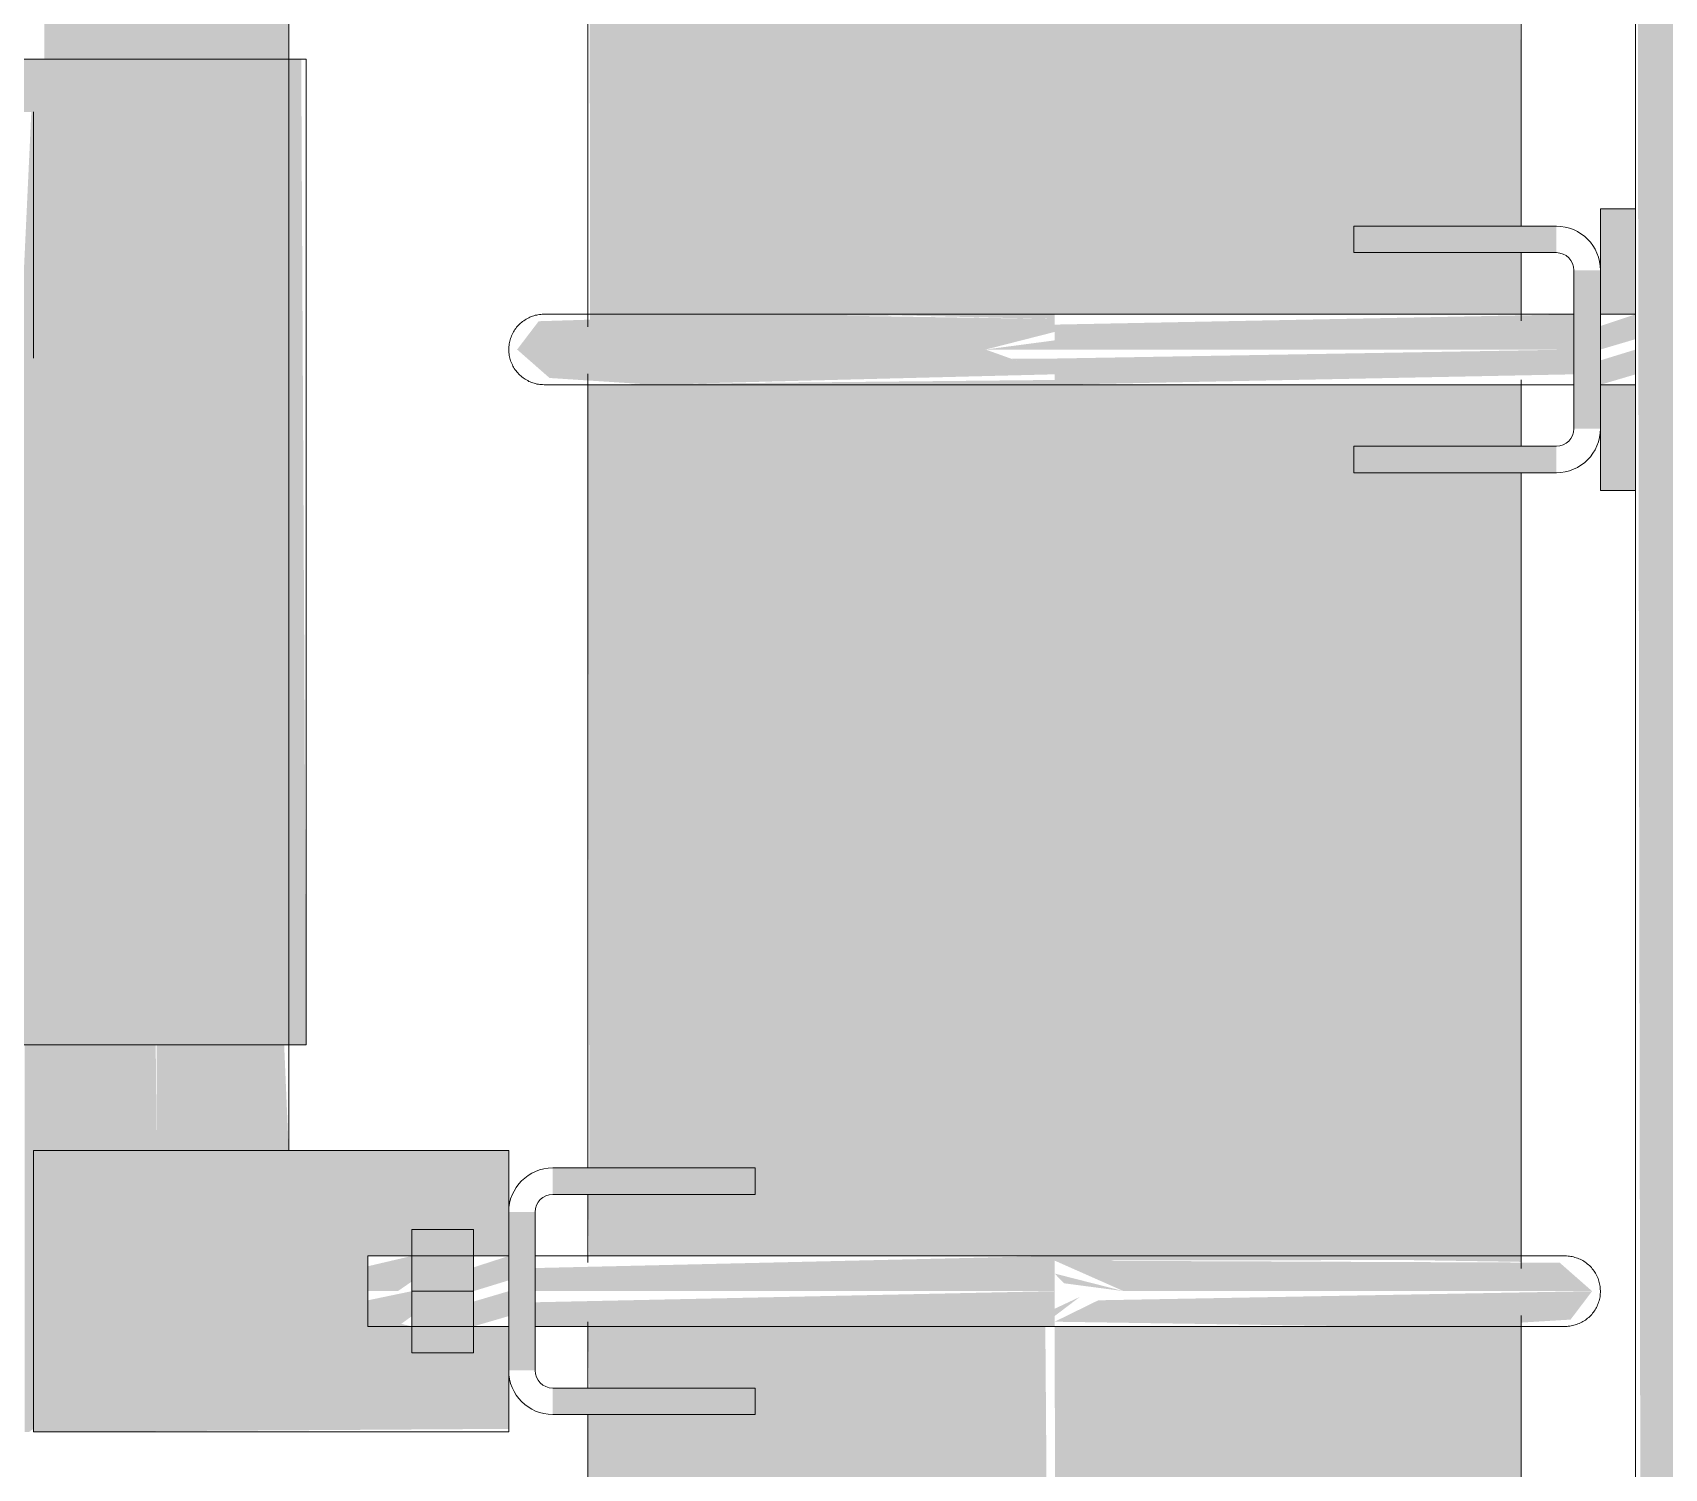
# Model space of a CAD drawing. Header units: inches. Extents: x -54880 to -186, y -132 to 853.
# Drawn here: x -16835.59 to -16824, y 127.74 to 137.94 of the extents above; entities that cross this region are included whole.
import ezdxf

# ---------------------------------------------------------------- set-up
doc = ezdxf.new("R2010")
doc.units = ezdxf.units.IN
doc.header["$MEASUREMENT"] = 0
doc.layers.add('A-WALL-PATT', color=111, linetype='Continuous', lineweight=9)
doc.layers.add('Q-SPCQ', color=91, linetype='Continuous', lineweight=9)

# ---------------------------------------------------------------- blocks, each defined once
blk = doc.blocks.new('Basketball_Backstop-Performance_Sports_Systems-3103-Ceiling_Hung - 27_-0_ to 27_-11 7_8_-706978-Section 1')
at = {"layer": 'Q-SPCQ'}
h = blk.add_hatch(color=256, dxfattribs=at)
h.paths.add_polyline_path([(21241.57, 116), (21242.428, 116), (21242.408, 119.783), (21239.115, 119.75), (21239.115, 116), (21240.772, 116)], flags=0)
h.paths.add_polyline_path([(21242.428, 120.217), (21242.362, 128.75), (21239.115, 128.75), (21239.124, 128.312), (21239.803, 128.312), (21239.803, 128.125), (21239.115, 128.125), (21239.118, 120.204), (21240.103, 120.233), (21241.333, 120.242), (21242.406, 120.217)], flags=0)
h.paths.add_polyline_path([(21241.938, 120), (21242.428, 120.125), (21242.406, 120.207), (21242.084, 120.065)], flags=0)
h.paths.add_polyline_path([(21242.428, 119.823), (21242.407, 119.938), (21242.117, 119.935), (21242.408, 119.83)], flags=0)
h.paths.add_polyline_path([(21239.228, 129.25), (21242.428, 129.25), (21242.428, 135.471), (21239.115, 135.438), (21239.125, 129.875), (21239.803, 129.875), (21239.803, 129.687), (21239.115, 129.687), (21239.124, 129.25)], flags=0)
h.paths.add_polyline_path([(21242.428, 135.904), (21242.428, 152.543), (21241.642, 152.543), (21241.333, 161.788), (21240.551, 161.753), (21239.115, 161.75), (21239.129, 135.891), (21240.168, 135.925), (21241.333, 135.929), (21242.325, 135.906)], flags=0)
h.paths.add_polyline_path([(21241.938, 135.687), (21242.428, 135.812), (21242.428, 135.904), (21242.084, 135.752)], flags=0)
h.paths.add_polyline_path([(21242.428, 135.511), (21242.428, 135.623), (21242.117, 135.623), (21242.326, 135.547)], flags=0)
h.paths.add_polyline_path([(21239.472, 162.187), (21241.365, 162.248), (21239.559, 224.125), (21239.115, 224.125), (21239.147, 162.203), (21239.346, 162.193)], flags=0)
h.paths.add_polyline_path([(21242.428, 187.186), (21242.428, 224.75), (21241.355, 224.75), (21242.377, 188.976)], flags=0)
h.paths.add_polyline_path([(21239.47, 224.312), (21239.593, 224.312), (21239.559, 224.75), (21239.115, 224.75), (21239.189, 224.312), (21239.445, 224.312)], flags=0)
h.paths.add_polyline_path([(21239.559, 225.25), (21239.566, 225.25), (21239.47, 225.687), (21239.115, 225.687), (21239.19, 225.25), (21239.47, 225.25)], flags=0)
h.paths.add_polyline_path([(21241.57, 225.25), (21242.428, 225.25), (21242.428, 281.375), (21240.294, 281.375), (21240.294, 280.937), (21239.864, 280.918), (21239.832, 278.062), (21241.341, 225.25)], flags=0)
h.paths.add_polyline_path([(21239.548, 225.875), (21239.115, 240.552), (21239.19, 225.875), (21239.47, 225.875)], flags=0)
h = blk.add_hatch(color=256, dxfattribs=at)
h.paths.add_polyline_path([(21242.428, 116), (21245.74, 116), (21245.74, 119.125), (21245.053, 119.125), (21245.053, 119.312), (21245.74, 119.312), (21245.74, 119.75), (21242.428, 119.75), (21242.428, 118.645)], flags=0)
h.paths.add_polyline_path([(21242.607, 120.25), (21245.74, 120.25), (21245.74, 120.687), (21245.053, 120.687), (21245.053, 120.875), (21245.74, 120.875), (21245.74, 128.788), (21244.336, 128.752), (21242.428, 128.75), (21242.45, 120.25)], flags=0)
h.paths.add_polyline_path([(21242.428, 129.217), (21244.919, 129.221), (21245.74, 129.208), (21245.74, 134.812), (21245.053, 134.812), (21245.053, 135), (21245.74, 135), (21245.74, 135.437), (21242.428, 135.437), (21242.428, 129.241)], flags=0)
h.paths.add_polyline_path([(21242.918, 129), (21242.428, 129.125), (21242.495, 129.056), (21242.607, 129.041)], flags=0)
h.paths.add_polyline_path([(21242.428, 128.823), (21242.607, 128.959), (21242.428, 128.875)], flags=0)
h.paths.add_polyline_path([(21245.627, 135.937), (21245.74, 135.937), (21245.74, 136.375), (21245.053, 136.375), (21245.053, 136.562), (21245.74, 136.562), (21245.658, 161.125), (21245.053, 161.125), (21245.053, 161.312), (21245.74, 161.312), (21245.659, 161.75), (21243.154, 161.75), (21243.161, 160.843), (21243.136, 152.543), (21242.428, 152.543), (21242.428, 135.937), (21245.336, 135.937)], flags=0)
h.paths.add_polyline_path([(21243.285, 162.25), (21245.74, 162.25), (21245.659, 162.687), (21245.053, 162.687), (21245.053, 162.875), (21245.74, 162.875), (21245.702, 224.784), (21244.336, 224.752), (21242.428, 224.75), (21242.428, 187.186), (21243.161, 162.25)], flags=0)
h.paths.add_polyline_path([(21242.428, 225.217), (21245.118, 225.206), (21245.74, 225.208), (21245.74, 281.375), (21242.428, 281.375), (21242.428, 225.241)], flags=0)
h.paths.add_polyline_path([(21242.918, 225), (21242.428, 225.125), (21242.428, 225.065), (21242.607, 225.041)], flags=0)
h.paths.add_polyline_path([(21242.428, 224.823), (21242.607, 224.959), (21242.428, 224.875)], flags=0)
h = blk.add_hatch(color=256, dxfattribs=at)
h.paths.add_polyline_path([(21235.147, 128), (21235.178, 128.022), (21235.244, 130), (21236.053, 130), (21236.046, 130.75), (21235.115, 130.75), (21235.115, 128)], flags=0)
h.paths.add_polyline_path([(21236.053, 137.75), (21236.053, 224), (21235.178, 224), (21235.256, 137.75), (21236.029, 137.75)], flags=0)
h = blk.add_hatch(color=256, dxfattribs=at)
h.paths.add_polyline_path([(21236.053, 130), (21236.99, 130), (21236.958, 130.75), (21236.053, 130.75)], flags=0)
h.paths.add_polyline_path([(21236.077, 137.75), (21236.99, 137.75), (21236.956, 224), (21236.053, 224), (21236.053, 137.75)], flags=0)
h = blk.add_hatch(color=256, dxfattribs=at)
h.paths.add_polyline_path([(21247.043, 123.063), (21247.49, 123.063), (21247.449, 147.188), (21246.553, 147.188), (21246.594, 123.063), (21247.022, 123.063)], flags=0)
h.paths.add_polyline_path([(21246.585, 164.313), (21246.553, 164.313), (21246.557, 160.843)], flags=0)
h.paths.add_polyline_path([(21247.27, 160.188), (21247.49, 160.188), (21247.449, 164.313), (21246.585, 164.313), (21246.585, 160.188), (21247.248, 160.188)], flags=0)
for points in [[(21236.053, 130.75), (21236.053, 137.75), (21234.99, 137.75), (21235.027, 137.375), (21235.163, 137.375), (21235.081, 135.625), (21234.99, 135.625), (21235.027, 130.75), (21235.778, 130.75)], [(21236.328, 130.75), (21237.115, 130.75), (21237.079, 137.75), (21236.053, 137.75), (21236.053, 130.75)], [(21239.557, 135.438), (21242.428, 135.511), (21241.938, 135.687), (21238.612, 135.687), (21238.842, 135.485), (21239.504, 135.442)], [(21235.178, 128), (21238.553, 128.022), (21238.553, 128.75), (21238.303, 128.75), (21238.303, 128.562), (21237.865, 128.562), (21237.865, 128.75), (21237.553, 128.823), (21237.553, 129.25), (21237.865, 129.25), (21237.865, 129.437), (21238.303, 129.437), (21238.303, 129.25), (21238.553, 129.25), (21238.553, 130), (21235.178, 130), (21235.178, 128.022)], [(21237.865, 129), (21238.303, 129), (21238.303, 129.437), (21237.865, 129.437)], [(21243.753, 129), (21246.244, 129), (21246.014, 129.202), (21242.428, 129.217), (21242.918, 129), (21243.523, 129)], [(21238.303, 128.562), (21238.303, 129), (21237.865, 129), (21237.865, 128.562)], [(21245.298, 128.75), (21246.091, 128.798), (21246.244, 129), (21242.738, 128.935), (21242.428, 128.783), (21244.535, 128.751)]]:
    blk.add_hatch(color=256, dxfattribs=at).paths.add_polyline_path(points, flags=0)
h = blk.add_hatch(color=256, dxfattribs=at)
h.paths.add_polyline_path([(21246.303, 134.687), (21246.553, 134.687), (21246.553, 135.437), (21246.303, 135.437), (21246.303, 135.125)], flags=0)
h.paths.add_polyline_path([(21248.586, 135.562), (21248.586, 135.812), (21248.428, 135.687), (21248.428, 135.631)], flags=0)
h.paths.add_polyline_path([(21248.55, 135.25), (21248.738, 135.446), (21248.586, 135.562), (21248.572, 135.437)], flags=0)
h.paths.add_polyline_path([(21248.55, 134.687), (21248.865, 134.687), (21248.865, 135.25), (21248.55, 135.25), (21248.428, 135.437), (21248.428, 134.687)], flags=0)
h.paths.add_polyline_path([(21248.586, 135.812), (21248.803, 135.937), (21248.55, 136.125), (21248.573, 135.929)], flags=0)
h.paths.add_polyline_path([(21248.428, 135.913), (21248.586, 136.125), (21248.865, 136.125), (21248.865, 136.687), (21248.428, 136.687), (21248.428, 135.937)], flags=0)
h.paths.add_polyline_path([(21246.303, 135.937), (21246.553, 135.937), (21246.553, 136.687), (21246.303, 136.687), (21246.303, 136.125)], flags=0)
h = blk.add_hatch(color=256, dxfattribs=at)
h.paths.add_polyline_path([(21245.99, 134.812), (21245.99, 135), (21245.053, 135), (21245.053, 134.812)], flags=0)
h.paths.add_polyline_path([(21246.115, 135.125), (21246.303, 135.125), (21246.303, 136.25), (21246.115, 136.25)], flags=0)
h.paths.add_polyline_path([(21245.99, 136.375), (21245.99, 136.562), (21245.053, 136.562), (21245.053, 136.375)], flags=0)
h = blk.add_hatch(color=256, dxfattribs=at)
h.paths.add_polyline_path([(21242.428, 135.687), (21242.428, 135.752), (21241.938, 135.687)], flags=0)
h.paths.add_polyline_path([(21241.938, 135.687), (21242.428, 135.904), (21240.32, 135.936), (21238.765, 135.888), (21238.612, 135.687), (21241.333, 135.687)], flags=0)
h = blk.add_hatch(color=256, dxfattribs=at)
h.paths.add_polyline_path([(21246.303, 135.687), (21246.553, 135.761), (21246.553, 135.937), (21246.303, 135.854), (21246.303, 135.739)], flags=0)
h.paths.add_polyline_path([(21246.115, 135.687), (21246.115, 135.937), (21242.428, 135.864), (21242.428, 135.687), (21242.607, 135.687)], flags=0)
h = blk.add_hatch(color=256, dxfattribs=at)
h.paths.add_polyline_path([(21242.428, 135.437), (21246.115, 135.511), (21246.115, 135.687), (21242.428, 135.623), (21242.428, 135.446)], flags=0)
h.paths.add_polyline_path([(21246.303, 135.437), (21246.553, 135.511), (21246.553, 135.687), (21246.303, 135.61), (21246.303, 135.444)], flags=0)
h = blk.add_hatch(color=256, dxfattribs=at)
h.paths.add_polyline_path([(21239.803, 128.125), (21239.803, 128.312), (21238.865, 128.312), (21238.865, 128.125)], flags=0)
h.paths.add_polyline_path([(21238.553, 128.437), (21238.74, 128.437), (21238.74, 129.562), (21238.553, 129.562)], flags=0)
h.paths.add_polyline_path([(21239.803, 129.687), (21239.803, 129.875), (21238.865, 129.875), (21238.865, 129.687)], flags=0)
h = blk.add_hatch(color=256, dxfattribs=at)
h.paths.add_polyline_path([(21242.428, 129), (21242.428, 129.25), (21238.74, 129.164), (21238.74, 129)], flags=0)
h.paths.add_polyline_path([(21237.765, 129), (21237.865, 129.069), (21237.865, 129.25), (21237.553, 129.177), (21237.553, 129)], flags=0)
h.paths.add_polyline_path([(21238.303, 129), (21238.553, 129.077), (21238.553, 129.25), (21238.303, 129.169), (21238.303, 129.055)], flags=0)
h = blk.add_hatch(color=256, dxfattribs=at)
h.paths.add_polyline_path([(21237.765, 128.75), (21237.865, 128.823), (21237.865, 129), (21237.553, 128.935), (21237.553, 128.75)], flags=0)
h.paths.add_polyline_path([(21242.428, 128.75), (21242.428, 129), (21238.74, 128.921), (21238.74, 128.75)], flags=0)
h.paths.add_polyline_path([(21238.303, 128.75), (21238.553, 128.823), (21238.553, 129), (21238.303, 128.926), (21238.303, 128.757)], flags=0)
for p, q in [((21236.99, 130), (21236.99, 224)), ((21246.553, 164.313), (21246.553, 118.813)), ((21239.115, 161.828), (21239.115, 135.849)), ((21245.74, 136.562), (21245.74, 161.125)), ((21234.99, 137.75), (21236.053, 137.75)), ((21236.053, 137.75), (21237.115, 137.75)), ((21237.115, 130.75), (21237.115, 137.75)), ((21235.178, 135.625), (21235.178, 137.375)), ((21246.303, 136.25), (21246.303, 136.687)), ((21246.303, 136.687), (21246.553, 136.687)), ((21244.553, 136.562), (21244.553, 136.375)), ((21244.668, 136.562), (21244.553, 136.562)), ((21244.553, 136.562), (21245.053, 136.562)), ((21244.553, 136.562), (21244.553, 136.375)), ((21245.06, 136.562), (21244.939, 136.562)), ((21245.99, 136.562), (21245.053, 136.562)), ((21245.053, 136.375), (21244.553, 136.375)), ((21244.553, 136.375), (21244.668, 136.375)), ((21244.939, 136.375), (21245.06, 136.375)), ((21245.053, 136.375), (21245.99, 136.375)), ((21245.74, 135.891), (21245.74, 136.375)), ((21246.115, 136.25), (21246.115, 135.125)), ((21246.303, 135.125), (21246.303, 136.25)), ((21246.115, 135.937), (21242.428, 135.937)), ((21246.553, 135.937), (21246.303, 135.937)), ((21239.115, 135.515), (21239.115, 129.875)), ((21242.428, 135.437), (21246.115, 135.437)), ((21245.74, 135), (21245.74, 135.471)), ((21246.303, 135.437), (21246.553, 135.437)), ((21246.303, 134.687), (21246.303, 135.125)), ((21244.553, 135), (21244.553, 134.812)), ((21244.668, 135), (21244.553, 135)), ((21244.553, 135), (21245.053, 135)), ((21244.553, 135), (21244.553, 134.812)), ((21245.06, 135), (21244.939, 135)), ((21245.053, 135), (21245.99, 135)), ((21245.053, 134.812), (21244.553, 134.812)), ((21244.553, 134.812), (21244.668, 134.812)), ((21244.939, 134.812), (21245.06, 134.812)), ((21245.99, 134.812), (21245.053, 134.812)), ((21245.74, 129.161), (21245.74, 134.812)), ((21246.303, 134.687), (21246.553, 134.687)), ((21236.053, 130.75), (21234.99, 130.75)), ((21237.115, 130.75), (21236.053, 130.75)), ((21235.178, 128), (21235.178, 130)), ((21235.178, 130), (21238.553, 130)), ((21238.553, 130), (21238.553, 129.562)), ((21239.803, 129.875), (21238.865, 129.875)), ((21239.916, 129.875), (21239.795, 129.875)), ((21239.803, 129.875), (21240.303, 129.875)), ((21240.303, 129.875), (21240.187, 129.875)), ((21240.303, 129.687), (21240.303, 129.875)), ((21240.303, 129.687), (21240.303, 129.875)), ((21238.865, 129.687), (21239.803, 129.687)), ((21239.115, 129.687), (21239.115, 129.204)), ((21239.795, 129.687), (21239.916, 129.687)), ((21240.303, 129.687), (21239.803, 129.687)), ((21240.187, 129.687), (21240.303, 129.687)), ((21238.553, 129.562), (21238.553, 128.437)), ((21238.74, 128.437), (21238.74, 129.562)), ((21237.865, 129), (21237.865, 129.437)), ((21237.865, 129.437), (21238.303, 129.437)), ((21238.303, 129.437), (21238.303, 129)), ((21238.553, 129.25), (21237.553, 129.25)), ((21237.553, 129), (21237.553, 129.25)), ((21242.428, 129.25), (21238.74, 129.25)), ((21237.553, 128.75), (21237.553, 129)), ((21237.865, 128.562), (21237.865, 129)), ((21238.303, 129), (21237.865, 129)), ((21238.303, 129), (21238.303, 128.562)), ((21245.74, 120.875), (21245.74, 128.828)), ((21237.553, 128.75), (21238.553, 128.75)), ((21238.74, 128.75), (21242.428, 128.75)), ((21239.115, 128.783), (21239.115, 128.312)), ((21237.865, 128.562), (21238.303, 128.562)), ((21238.553, 128.437), (21238.553, 128)), ((21238.865, 128.312), (21239.803, 128.312)), ((21239.916, 128.312), (21239.795, 128.312)), ((21239.803, 128.312), (21240.303, 128.312)), ((21240.303, 128.312), (21240.187, 128.312)), ((21240.303, 128.125), (21240.303, 128.312)), ((21240.303, 128.125), (21240.303, 128.312)), ((21239.803, 128.125), (21238.865, 128.125)), ((21239.115, 128.125), (21239.115, 120.161)), ((21239.795, 128.125), (21239.916, 128.125)), ((21240.303, 128.125), (21239.803, 128.125)), ((21240.187, 128.125), (21240.303, 128.125)), ((21238.553, 128), (21235.178, 128))]:
    blk.add_line(p, q, dxfattribs=at)
at = {"layer": 'Q-SPCQ', "flags": 128}
for points in [[(21238.553, 135.687), (21238.553, 135.697), (21238.554, 135.707), (21238.555, 135.717), (21238.556, 135.727), (21238.558, 135.737), (21238.56, 135.747), (21238.563, 135.757), (21238.566, 135.766), (21238.569, 135.776), (21238.573, 135.785), (21238.577, 135.794), (21238.581, 135.803), (21238.586, 135.812), (21238.591, 135.82), (21238.596, 135.829), (21238.602, 135.837), (21238.608, 135.845), (21238.615, 135.852), (21238.622, 135.86), (21238.629, 135.867), (21238.636, 135.874), (21238.644, 135.88), (21238.651, 135.886), (21238.659, 135.892), (21238.668, 135.898), (21238.676, 135.903), (21238.685, 135.908), (21238.694, 135.913), (21238.703, 135.917), (21238.712, 135.921), (21238.722, 135.924), (21238.731, 135.927), (21238.741, 135.93), (21238.751, 135.932), (21238.76, 135.934), (21238.77, 135.935), (21238.78, 135.936), (21238.79, 135.937), (21238.8, 135.937), (21238.803, 135.937)], [(21242.428, 135.937), (21242.283, 135.937), (21242.138, 135.937), (21241.994, 135.937), (21241.85, 135.937), (21241.708, 135.937), (21241.566, 135.937), (21241.426, 135.937), (21241.288, 135.937), (21241.151, 135.937), (21241.016, 135.937), (21240.884, 135.937), (21240.754, 135.937), (21240.627, 135.937), (21240.502, 135.937), (21240.381, 135.937), (21240.263, 135.937), (21240.148, 135.937), (21240.038, 135.937), (21239.93, 135.937), (21239.827, 135.937), (21239.728, 135.937), (21239.634, 135.937), (21239.544, 135.937), (21239.458, 135.937), (21239.377, 135.937), (21239.302, 135.937), (21239.231, 135.937), (21239.165, 135.937), (21239.104, 135.937), (21239.049, 135.937), (21238.999, 135.937), (21238.955, 135.937), (21238.916, 135.937), (21238.883, 135.937), (21238.856, 135.937), (21238.834, 135.937), (21238.818, 135.937), (21238.807, 135.937), (21238.803, 135.937), (21238.803, 135.937)], [(21238.803, 135.937), (21238.806, 135.937), (21238.814, 135.937), (21238.829, 135.937), (21238.849, 135.937), (21238.875, 135.937), (21238.907, 135.937), (21238.944, 135.937), (21238.987, 135.937), (21239.035, 135.937), (21239.089, 135.937)], [(21238.803, 135.437), (21238.793, 135.438), (21238.783, 135.438), (21238.773, 135.439), (21238.763, 135.441), (21238.753, 135.442), (21238.743, 135.445), (21238.734, 135.447), (21238.724, 135.45), (21238.715, 135.454), (21238.705, 135.457), (21238.696, 135.461), (21238.687, 135.466), (21238.679, 135.471), (21238.67, 135.476), (21238.662, 135.481), (21238.654, 135.487), (21238.646, 135.493), (21238.638, 135.5), (21238.631, 135.506), (21238.623, 135.513), (21238.617, 135.521), (21238.61, 135.528), (21238.604, 135.536), (21238.598, 135.544), (21238.592, 135.552), (21238.587, 135.561), (21238.582, 135.57), (21238.578, 135.579), (21238.574, 135.588), (21238.57, 135.597), (21238.566, 135.606), (21238.563, 135.616), (21238.561, 135.625), (21238.558, 135.635), (21238.556, 135.645), (21238.555, 135.655), (21238.554, 135.665), (21238.553, 135.675), (21238.553, 135.685), (21238.553, 135.687)], [(21239.104, 135.437), (21239.049, 135.437), (21238.999, 135.437), (21238.955, 135.437), (21238.916, 135.437), (21238.883, 135.437), (21238.856, 135.437), (21238.834, 135.437), (21238.818, 135.437), (21238.807, 135.437), (21238.803, 135.437), (21238.803, 135.437)], [(21238.803, 135.437), (21238.806, 135.437), (21238.814, 135.437), (21238.829, 135.437), (21238.849, 135.437), (21238.875, 135.437), (21238.907, 135.437), (21238.944, 135.437), (21238.987, 135.437), (21239.035, 135.437), (21239.089, 135.437), (21239.148, 135.437), (21239.212, 135.437), (21239.282, 135.437), (21239.357, 135.437), (21239.436, 135.437), (21239.52, 135.437), (21239.609, 135.437), (21239.703, 135.437), (21239.8, 135.437), (21239.902, 135.437), (21240.008, 135.437), (21240.118, 135.437), (21240.232, 135.437), (21240.349, 135.437), (21240.469, 135.437), (21240.593, 135.437), (21240.719, 135.437), (21240.848, 135.437), (21240.98, 135.437), (21241.114, 135.437), (21241.25, 135.437), (21241.388, 135.437), (21241.528, 135.437), (21241.669, 135.437), (21241.812, 135.437), (21241.955, 135.437), (21242.099, 135.437), (21242.244, 135.437), (21242.389, 135.437), (21242.428, 135.437)], [(21246.053, 129.25), (21246.05, 129.25), (21246.041, 129.25), (21246.027, 129.25), (21246.007, 129.25), (21245.981, 129.25), (21245.949, 129.25), (21245.912, 129.25), (21245.869, 129.25), (21245.82, 129.25), (21245.767, 129.25), (21245.708, 129.25), (21245.643, 129.25), (21245.574, 129.25), (21245.499, 129.25), (21245.42, 129.25), (21245.335, 129.25), (21245.247, 129.25), (21245.153, 129.25), (21245.055, 129.25), (21244.953, 129.25), (21244.847, 129.25), (21244.737, 129.25), (21244.624, 129.25), (21244.507, 129.25), (21244.386, 129.25), (21244.263, 129.25), (21244.136, 129.25), (21244.007, 129.25), (21243.875, 129.25), (21243.741, 129.25), (21243.605, 129.25), (21243.467, 129.25), (21243.327, 129.25), (21243.186, 129.25), (21243.044, 129.25), (21242.901, 129.25), (21242.756, 129.25), (21242.612, 129.25), (21242.467, 129.25), (21242.428, 129.25)], [(21245.751, 129.25), (21245.806, 129.25), (21245.856, 129.25), (21245.901, 129.25), (21245.939, 129.25), (21245.973, 129.25), (21246, 129.25), (21246.022, 129.25), (21246.038, 129.25), (21246.048, 129.25), (21246.053, 129.25), (21246.053, 129.25)], [(21246.053, 129.25), (21246.063, 129.25), (21246.073, 129.249), (21246.083, 129.248), (21246.093, 129.247), (21246.102, 129.245), (21246.112, 129.243), (21246.122, 129.24), (21246.131, 129.237), (21246.141, 129.234), (21246.15, 129.23), (21246.159, 129.226), (21246.168, 129.222), (21246.177, 129.217), (21246.186, 129.212), (21246.194, 129.206), (21246.202, 129.201), (21246.21, 129.194), (21246.218, 129.188), (21246.225, 129.181), (21246.232, 129.174), (21246.239, 129.167), (21246.245, 129.159), (21246.252, 129.151), (21246.258, 129.143), (21246.263, 129.135), (21246.268, 129.127), (21246.273, 129.118), (21246.278, 129.109), (21246.282, 129.1), (21246.286, 129.091), (21246.289, 129.081), (21246.292, 129.072), (21246.295, 129.062), (21246.297, 129.052), (21246.299, 129.042), (21246.301, 129.033), (21246.302, 129.023), (21246.302, 129.013), (21246.303, 129.003), (21246.303, 129)], [(21246.303, 129), (21246.303, 128.99), (21246.302, 128.98), (21246.301, 128.97), (21246.3, 128.96), (21246.298, 128.95), (21246.296, 128.941), (21246.293, 128.931), (21246.29, 128.921), (21246.287, 128.912), (21246.283, 128.903), (21246.279, 128.894), (21246.275, 128.885), (21246.27, 128.876), (21246.265, 128.867), (21246.259, 128.859), (21246.253, 128.851), (21246.247, 128.843), (21246.241, 128.835), (21246.234, 128.828), (21246.227, 128.821), (21246.22, 128.814), (21246.212, 128.807), (21246.204, 128.801), (21246.196, 128.795), (21246.188, 128.79), (21246.179, 128.784), (21246.171, 128.78), (21246.162, 128.775), (21246.153, 128.771), (21246.143, 128.767), (21246.134, 128.764), (21246.124, 128.76), (21246.115, 128.758), (21246.105, 128.756), (21246.095, 128.754), (21246.085, 128.752), (21246.075, 128.751), (21246.066, 128.75), (21246.056, 128.75), (21246.053, 128.75)], [(21242.428, 128.75), (21242.573, 128.75), (21242.718, 128.75), (21242.862, 128.75), (21243.005, 128.75), (21243.148, 128.75), (21243.289, 128.75), (21243.43, 128.75), (21243.568, 128.75), (21243.705, 128.75), (21243.839, 128.75), (21243.972, 128.75), (21244.102, 128.75), (21244.229, 128.75), (21244.353, 128.75), (21244.475, 128.75), (21244.593, 128.75), (21244.707, 128.75), (21244.818, 128.75), (21244.925, 128.75), (21245.028, 128.75), (21245.127, 128.75), (21245.222, 128.75), (21245.312, 128.75), (21245.397, 128.75), (21245.478, 128.75), (21245.554, 128.75), (21245.625, 128.75), (21245.691, 128.75), (21245.751, 128.75), (21245.806, 128.75), (21245.856, 128.75), (21245.901, 128.75), (21245.939, 128.75), (21245.973, 128.75), (21246, 128.75), (21246.022, 128.75), (21246.038, 128.75), (21246.048, 128.75), (21246.053, 128.75), (21246.053, 128.75)], [(21246.053, 128.75), (21246.05, 128.75), (21246.041, 128.75), (21246.027, 128.75), (21246.007, 128.75), (21245.981, 128.75), (21245.949, 128.75), (21245.912, 128.75), (21245.869, 128.75), (21245.82, 128.75), (21245.767, 128.75)]]:
    blk.add_lwpolyline(points, dxfattribs=at)
at = {"layer": 'Q-SPCQ'}
for centre, radius, start, end in [((21245.99, 136.25), 0.313, 0, 90), ((21245.99, 136.25), 0.125, 0, 90), ((21245.99, 135.125), 0.313, 270, 0), ((21245.99, 135.125), 0.125, 270, 0), ((21238.865, 129.562), 0.313, 90, 180), ((21238.865, 129.562), 0.125, 90, 180), ((21238.865, 128.437), 0.313, 180, 270), ((21238.865, 128.437), 0.125, 180, 270)]:
    blk.add_arc(centre, radius, start, end, dxfattribs=at)

msp = doc.modelspace()

# ---------------------------------------------------------------- hatches: boundary and pattern name
at = {"layer": 'A-WALL-PATT'}
h = msp.add_hatch(dxfattribs=at)
h.set_pattern_fill('FP_21', color=256, style=0, pattern_type=2)
h.set_pattern_definition([(90, (22015.06, -723.5), (-193, -193), [48, -145]), (180, (22015.06, -723.5), (-2e-14, -193), [96.25, -96.75]), (270, (21918.81, -675.5), (-193, -193), [48, -145]), (180, (22015.06, -675.5), (-2e-14, -193), [96.25, -96.75]), (270, (21918.56, -675.5), (-193, -193), [48, -145]), (180, (21918.56, -675.5), (-2e-14, -193), [96.25, -96.75]), (90, (21822.31, -723.5), (-193, -193), [48, -145]), (180, (21918.56, -723.5), (-2e-14, -193), [96.25, -96.75]), (90, (21967.06, -675.25), (-193, -193), [48, -145]), (180, (22015.31, -675.25), (-2e-14, -193), [48.25, -144.75]), (180, (22015.31, -627.25), (-2e-14, -193), [48.25, -144.75]), (90, (21870.56, -675.25), (-193, -193), [48, -145]), (180, (21966.81, -675.25), (-2e-14, -193), [96.25, -96.75]), (270, (21966.81, -627.25), (-193, -193), [48, -145]), (180, (21966.81, -627.25), (-2e-14, -193), [96.25, -96.75]), (180, (21870.31, -675.25), (-2e-14, -193), [48, -145]), (270, (21870.31, -627.25), (-193, -193), [48, -145]), (180, (21870.31, -627.25), (-2e-14, -193), [48, -145]), (90, (22015.06, -627), (-193, -193), [48, -145]), (180, (22015.06, -627), (-2e-14, -193), [96.25, -96.75]), (270, (21918.81, -579), (-193, -193), [48, -145]), (180, (22015.06, -579), (-2e-14, -193), [96.25, -96.75]), (270, (21918.56, -579), (-193, -193), [48, -145]), (180, (21918.56, -579), (-2e-14, -193), [96.25, -96.75]), (270, (21822.31, -579), (-193, -193), [48, -145]), (180, (21918.56, -627), (-2e-14, -193), [96.25, -96.75]), (90, (21967.06, -578.75), (-193, -193), [48, -145]), (180, (22015.31, -578.75), (-2e-14, -193), [48.25, -144.75]), (180, (22015.31, -530.75), (-2e-14, -193), [48.25, -144.75]), (90, (21870.56, -578.75), (-193, -193), [48, -145]), (180, (21966.81, -578.75), (-2e-14, -193), [96.25, -96.75]), (270, (21966.81, -530.75), (-193, -193), [48, -145]), (180, (21966.81, -530.75), (-2e-14, -193), [96.25, -96.75]), (180, (21870.31, -578.75), (-2e-14, -193), [48, -145]), (270, (21870.31, -530.75), (-193, -193), [48, -145]), (180, (21870.31, -530.75), (-2e-14, -193), [48, -145])])
h.paths.add_polyline_path([(-16915.45888, 0), (-16689.70888, 0), (-16689.70888, 145), (-16814.70888, 145), (-16814.70888, 120.3125), (-16790.15703, 120.2579), (-16789.95888, 120), (-16790.27138, 119.70517), (-16790.50486, 119.58102), (-16792.35743, 116.40982), (-16793.32598, 114.94867), (-16794.61434, 113.2525), (-16795.22854, 109.56294), (-16795.52186, 107.31551), (-16795.66713, 104.50342), (-16795.70633, 101.3125), (-16803.52311, 101.3125), (-16803.54202, 106.0075), (-16803.82359, 108.85577), (-16804.6315, 113.29426), (-16805.0839, 113.99902), (-16806.43604, 115.83093), (-16808.06348, 118.5054), (-16808.78782, 119.69133), (-16809.01072, 119.7421), (-16809.15047, 119.8125), (-16809.45888, 119.8125), (-16809.45888, 117.8125), (-16812.95888, 114.3125), (-16814.70888, 114.3125), (-16814.70888, 114), (-16817.20888, 114), (-16817.20888, 117.35334), (-16820.14638, 118.6875), (-16821.89638, 118.6875), (-16821.89638, 118.8125), (-16824.45888, 118.8125), (-16824.45888, 119.4375), (-16824.64638, 119.4375), (-16824.64638, 119.75), (-16825.02138, 119.75), (-16825.02138, 119.3125), (-16824.77138, 119.3125), (-16824.77138, 119.125), (-16825.02138, 119.125), (-16825.02138, 116), (-16831.64638, 116), (-16831.71793, 119.79377), (-16831.99702, 119.799), (-16832.15001, 120), (-16831.91986, 120.20226), (-16831.64638, 120.24957), (-16831.64638, 128.125), (-16831.89638, 128.125), (-16831.89638, 128.3125), (-16831.64638, 128.3125), (-16831.64638, 128.75), (-16832.02138, 128.75), (-16832.02138, 128.4375), (-16832.20888, 128.4375), (-16832.20888, 128), (-16835.64638, 128.02213), (-16835.64638, 130.75), (-16835.77138, 130.75), (-16835.85403, 135.625), (-16837.8406, 135.61828), (-16838.28655, 135.45974), (-16843.25634, 145), (-16910.42954, 145), (-16915.45888, 117.8622), (-16915.45888, 20.18088)], flags=0)
h.paths.add_polyline_path([(-15850.33388, 0), (-15850.33388, 145), (-15874.16141, 145), (-15879.18976, 135.41647), (-15879.77768, 135.625), (-15881.64638, 135.625), (-15881.68258, 130.75), (-15881.77138, 130.75), (-15881.83388, 128), (-15885.20888, 128.02213), (-15885.20888, 128.4375), (-15885.39638, 128.4375), (-15885.39638, 128.75), (-15885.77138, 128.75), (-15885.77138, 128.3125), (-15885.52138, 128.3125), (-15885.52138, 128.125), (-15885.77138, 128.125), (-15885.69982, 120.20797), (-15885.36865, 120.13198), (-15885.26775, 120), (-15885.49789, 119.79715), (-15885.77138, 119.75043), (-15885.77138, 116), (-15892.39638, 116), (-15892.39638, 119.125), (-15892.64638, 119.125), (-15892.64638, 119.3125), (-15892.39638, 119.3125), (-15892.39638, 119.75), (-15892.77138, 119.75), (-15892.77138, 119.4375), (-15892.95888, 119.4375), (-15892.95888, 118.8125), (-15895.52138, 118.8125), (-15895.58388, 118.6875), (-15897.36576, 118.64463), (-15900.20888, 117.35334), (-15900.20888, 114), (-15902.70888, 114), (-15902.70888, 114.3125), (-15904.54726, 114.3125), (-15907.95888, 117.8125), (-15907.95888, 119.8125), (-15908.59097, 119.72554), (-15908.7303, 119.62508), (-15910.60743, 116.40982), (-15911.75282, 114.72708), (-15912.78625, 113.29426), (-15912.94134, 112.84879), (-15913.77186, 107.31551), (-15913.91715, 104.50724), (-15913.95633, 101.3125), (-15921.77311, 101.3125), (-15921.79202, 106.0075), (-15922.07359, 108.85577), (-15922.85965, 113.32263), (-15923.29947, 113.95588), (-15924.51754, 115.57032), (-15926.31348, 118.5054), (-15926.99523, 119.70352), (-15927.26072, 119.7421), (-15927.45888, 120), (-15927.14638, 120.26819), (-15925.80232, 120.31237), (-15923.44528, 120.28809), (-15920.32331, 120.29688), (-15917.83388, 120.30185), (-15913.54064, 120.30556), (-15902.70888, 120.3125), (-15902.70888, 145), (-15957.95888, 145), (-15957.95888, 0), (-15888.86126, 0)], flags=0)
h.paths.add_polyline_path([(-16681.70888, 0), (-16448.45888, 0), (-16448.45888, 145), (-16681.70888, 145), (-16681.70888, 20.18088)], flags=0)
h.paths.add_polyline_path([(-15965.95888, 0), (-15965.95888, 145), (-16199.20888, 145), (-16199.20888, 0), (-15966.32876, 0)], flags=0)
h.paths.add_polyline_path([(-16207.20888, 0), (-16207.20888, 145), (-16322.70374, 145), (-16322.70374, 114), (-16353.20837, 113.95588), (-16353.72132, 113.10647), (-16353.87218, 112.50113), (-16354.54134, 108.23884), (-16354.76269, 104.38546), (-16354.77794, 101.3125), (-16362.70374, 101.3125), (-16362.6411, 105.33002), (-16362.96816, 109.26713), (-16363.7631, 113.30498), (-16364.27626, 114), (-16394.70374, 114), (-16394.70374, 145), (-16440.45888, 145), (-16440.45888, 0), (-16276.19876, 0)], flags=0)
h.paths.add_polyline_path([(-16825.02138, 120.25), (-16824.64638, 120.25), (-16824.64638, 120.5625), (-16824.45888, 120.5625), (-16824.45888, 122.5625), (-16824.3287, 122.63403), (-16824.21921, 123.0625), (-16824.20888, 123.0625), (-16824.20888, 134.6875), (-16824.45888, 134.6875), (-16824.45888, 135.125), (-16824.64638, 135.125), (-16824.64638, 135.4375), (-16825.02138, 135.4375), (-16825.02138, 135), (-16824.77138, 135), (-16824.77138, 134.8125), (-16825.02138, 134.8125), (-16824.94982, 129.20797), (-16824.61865, 129.13198), (-16824.51775, 129), (-16824.74789, 128.79715), (-16825.02138, 128.75043), (-16825.02138, 120.875), (-16824.77138, 120.875), (-16824.77138, 120.6875), (-16825.02138, 120.6875), (-16825.02138, 120.5625)], flags=0)
h.paths.add_polyline_path([(-15892.39638, 120.25), (-15892.39638, 120.6875), (-15892.64638, 120.6875), (-15892.64638, 120.875), (-15892.39638, 120.875), (-15892.46793, 128.79377), (-15892.74702, 128.799), (-15892.90001, 129), (-15892.66986, 129.20226), (-15892.39638, 129.24957), (-15892.39638, 134.8125), (-15892.64638, 134.8125), (-15892.64638, 135), (-15892.39638, 135), (-15892.39638, 135.4375), (-15892.77138, 135.4375), (-15892.77138, 135.125), (-15892.95888, 135.125), (-15892.95888, 134.6875), (-15893.20888, 134.6875), (-15893.14638, 123.0625), (-15893.12008, 123.0625), (-15893.08388, 122.5625), (-15892.95888, 122.5625), (-15892.95888, 120.5625), (-15892.77138, 120.5625), (-15892.77138, 120.25)], flags=0)
h.paths.add_polyline_path([(-16817.20888, 120.38443), (-16817.20888, 122), (-16816.95888, 122), (-16816.95888, 142.63215), (-16820.39638, 137.70756), (-16820.39638, 121.6875), (-16820.07792, 121.6875), (-16818.47126, 120.95778)], flags=0)
h.paths.add_polyline_path([(-15900.20888, 120.38443), (-15897.27138, 121.6875), (-15897.02138, 121.71859), (-15897.02138, 137.70756), (-15900.45888, 142.63215), (-15900.45888, 122), (-15900.20888, 122), (-15900.20888, 121.71859)], flags=0)
h.paths.add_polyline_path([(-16822.20888, 122.6875), (-16822.20537, 123.0625), (-16821.89638, 123.0625), (-16821.95888, 134.6875), (-16822.33388, 134.6875), (-16822.27138, 123.0625), (-16822.24508, 123.0625)], flags=0)
h.paths.add_polyline_path([(-15895.20888, 122.6875), (-15895.1123, 123.0625), (-15895.08388, 123.0625), (-15895.08388, 134.6875), (-15895.52138, 134.6875), (-15895.52138, 123.0625), (-15895.20888, 123.0625)], flags=0)
h.paths.add_polyline_path([(-16831.64638, 129.25), (-16831.64638, 129.6875), (-16831.89638, 129.6875), (-16831.89638, 129.875), (-16831.64638, 129.875), (-16831.71793, 135.48127), (-16831.99702, 135.4865), (-16832.15001, 135.6875), (-16831.91986, 135.88976), (-16831.64638, 135.93707), (-16831.64638, 145), (-16833.77138, 145), (-16833.74844, 137.75), (-16833.64638, 137.75), (-16833.68258, 130.75), (-16833.77138, 130.75), (-16833.68646, 130), (-16832.20888, 130), (-16832.20888, 129.5625), (-16832.02138, 129.5625), (-16832.02138, 129.25)], flags=0)
h.paths.add_polyline_path([(-15885.39638, 129.25), (-15885.39638, 129.5625), (-15885.20888, 129.5625), (-15885.20888, 130), (-15883.64638, 130), (-15883.64638, 130.75), (-15883.77138, 130.75), (-15883.73517, 137.75), (-15883.64638, 137.75), (-15883.64638, 145), (-15885.77138, 145), (-15885.69982, 135.89547), (-15885.36865, 135.81948), (-15885.26775, 135.6875), (-15885.49789, 135.48465), (-15885.77138, 135.43793), (-15885.77138, 129.875), (-15885.52138, 129.875), (-15885.52138, 129.6875), (-15885.77138, 129.6875), (-15885.77138, 129.25)], flags=0)
h.paths.add_polyline_path([(-16825.02138, 135.9375), (-16824.64638, 135.9375), (-16824.64638, 136.25), (-16824.45888, 136.25), (-16824.45888, 136.6875), (-16824.20888, 136.6875), (-16824.20888, 145), (-16825.02138, 145), (-16825.02138, 136.5625), (-16824.77138, 136.5625), (-16824.77138, 136.375), (-16825.02138, 136.375), (-16825.02138, 136.25)], flags=0)
h.paths.add_polyline_path([(-15892.77138, 135.9375), (-15892.39638, 135.9375), (-15892.39638, 136.375), (-15892.64638, 136.375), (-15892.64638, 136.5625), (-15892.39638, 136.5625), (-15892.39638, 145), (-15893.20888, 145), (-15893.20888, 136.6875), (-15892.95888, 136.6875), (-15892.95888, 136.25), (-15892.77138, 136.25)], flags=0)
h.paths.add_polyline_path([(-16822.33388, 136.6875), (-16821.89638, 136.6875), (-16821.89638, 145), (-16822.33388, 145), (-16822.33388, 137.39963)], flags=0)
h.paths.add_polyline_path([(-15895.51012, 136.6875), (-15895.08388, 136.6875), (-15895.08388, 145), (-15895.52138, 145), (-15895.52138, 136.6875)], flags=0)
h.paths.add_polyline_path([(-16836.77174, 137.375), (-16835.77138, 137.39963), (-16835.73517, 137.75), (-16835.64638, 137.75), (-16835.64638, 145), (-16841.14219, 145), (-16837.17011, 137.375), (-16836.83488, 137.375)], flags=0)
h.paths.add_polyline_path([(-15880.71293, 137.375), (-15880.20807, 137.45096), (-15876.27556, 145), (-15881.77138, 145), (-15881.77138, 137.75), (-15881.64638, 137.75), (-15881.56372, 137.375), (-15880.79599, 137.375)], flags=0)
h.paths.add_polyline_path([(-16820.39638, 138.14434), (-16816.95888, 143.06892), (-16816.95888, 145), (-16820.39638, 145), (-16820.39638, 142.08838)], flags=0)
h.paths.add_polyline_path([(-15897.02138, 138.14434), (-15897.02138, 145), (-15900.45888, 145), (-15900.45888, 143.06892), (-15898.54469, 140.32665)], flags=0)

# ---------------------------------------------------------------- block references
at = {"layer": 'Q-SPCQ'}
msp.add_blockref('Basketball_Backstop-Performance_Sports_Systems-3103-Ceiling_Hung - 27_-0_ to 27_-11 7_8_-706978-Section 1', (-38070.76169, 0), dxfattribs=at)

doc.saveas('drawing.dxf')
